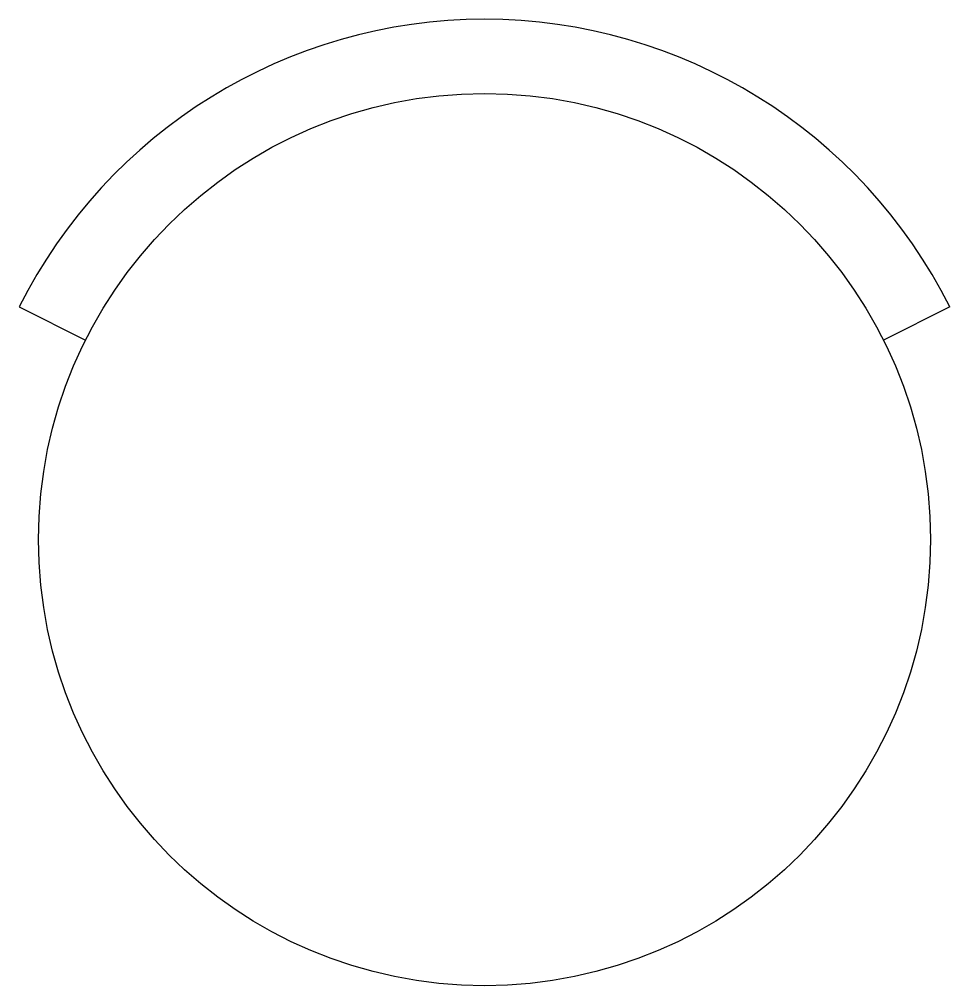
# Model space of a CAD drawing. Header units: inches. Extents: x -10.4 to 10.4, y -10 to 11.7.
import ezdxf

# ---------------------------------------------------------------- set-up
doc = ezdxf.new("R2010")
doc.units = ezdxf.units.IN
doc.header["$MEASUREMENT"] = 0

msp = doc.modelspace()

# ---------------------------------------------------------------- linework, layer by layer
at = {"ltscale": 96}
for points in [[(-10.431, 5.215), (-8.944, 4.472)], [(10.431, 5.215), (8.944, 4.472)]]:
    msp.add_lwpolyline(points, dxfattribs=at)
msp.add_circle((0, 0), 10, dxfattribs=at)
msp.add_arc((0, 0), 11.662, 26.5651, 153.4349, dxfattribs=at)

doc.saveas('drawing.dxf')
